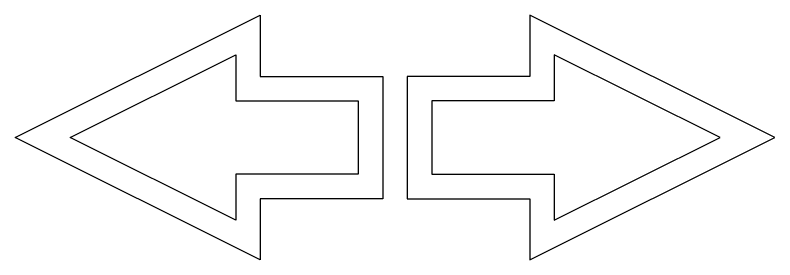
# Model space of a CAD drawing. Header units: millimetres. Extents: x 870 to 18710, y 295 to 21115.
# Drawn here: x 9682.8 to 9837.8, y 4379.4 to 4429.4 of the extents above; entities that cross this region are included whole.
import ezdxf

# ---------------------------------------------------------------- set-up
doc = ezdxf.new("R2010")
doc.units = ezdxf.units.MM
doc.layers.add('PK24-SYS-ROOM', color=8, linetype='Continuous', true_color=0x808080)
doc.layers.add('PK24E', color=7, linetype='Continuous')
doc.layers.add('PK24E-DATA', color=7, linetype='Continuous')
doc.styles.get("Standard").update_dxf_attribs({"font": 'arial.ttf'})

# ---------------------------------------------------------------- blocks, each defined once
blk = doc.blocks.new('ROOMARROW---TOP-DECOR-PK24')
at = {"layer": 'PK24E', "color": 251, "true_color": 0x636466}
blk.add_lwpolyline([(0, 0), (50, -25), (50, -12.5), (75, -12.5), (75, 12.5), (50, 12.5), (50, 25), (0, 0)], dxfattribs=at)
at = {"layer": 'PK24E', "color": 31, "true_color": 0xfecc66}
blk.add_lwpolyline([(11.18, 0), (45, -16.91), (45, -7.5), (70, -7.5), (70, 7.5), (45, 7.5), (45, 16.91)], close=True, dxfattribs=at)
blk = doc.blocks.new('ROOM-1DOOR--SIDE-SYS-PK24')
at = {"layer": 'PK24-SYS-ROOM', "xscale": -1, "rotation": 180}
blk.add_blockref('ROOMARROW---TOP-DECOR-PK24', (-525, 130), dxfattribs=at)
at = {"layer": 'PK24-SYS-ROOM', "rotation": 180}
blk.add_blockref('ROOMARROW---TOP-DECOR-PK24', (-370, 130), dxfattribs=at)
at = {"layer": 'PK24E-DATA'}
for tag, p in [('COMP_TYPE', (-299.9, 20)), ('GROUND_ID', (-299.9, 10)), ('LEVEL_ID', (-299.9, 0))]:
    blk.add_attdef(tag, p, '', height=5, dxfattribs=at)

msp = doc.modelspace()

# ---------------------------------------------------------------- block references
at = {"xscale": -1, "rotation": 359.99955796857}
msp.add_blockref('ROOM-1DOOR--SIDE-SYS-PK24', (9312.81, 4274.38), dxfattribs=at)

doc.saveas('drawing.dxf')
